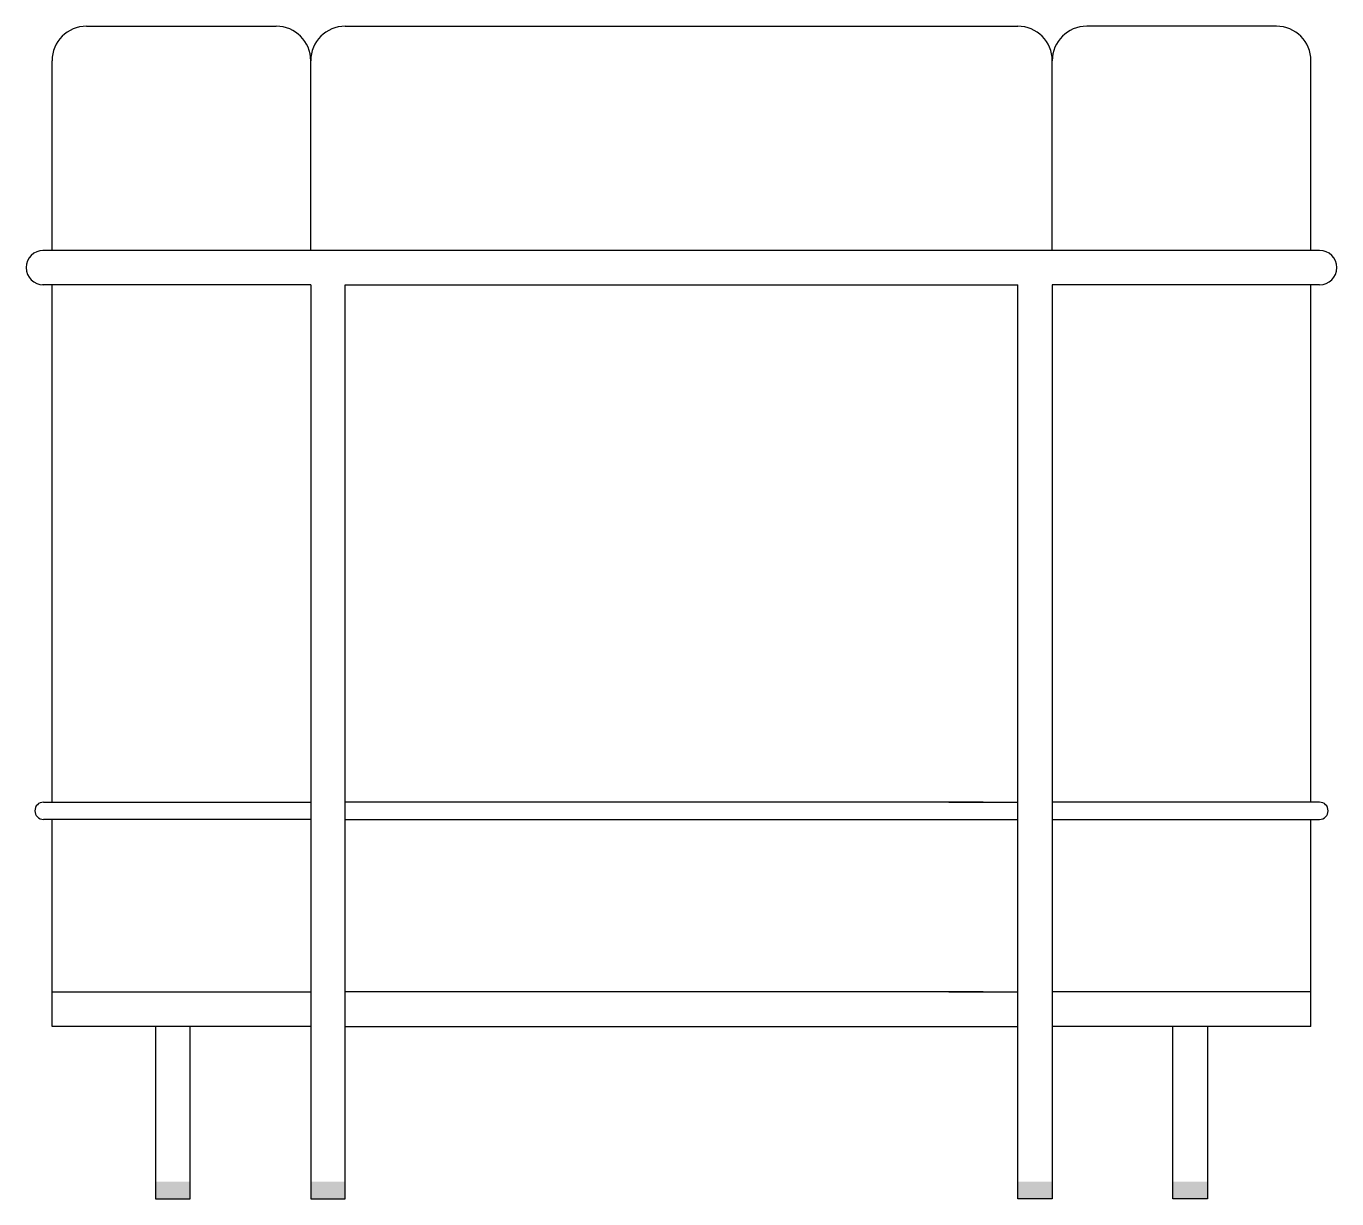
# Model space of a CAD drawing. Extents: x -7.5 to 68.5, y 0 to 68.
import ezdxf

# ---------------------------------------------------------------- set-up
doc = ezdxf.new("R2010")
doc.units = 0
doc.header["$LTSCALE"] = 50
doc.header["$MEASUREMENT"] = 0
doc.layers.get('0').update_dxf_attribs({"linetype": 'CONTINUOUS'})

msp = doc.modelspace()

# ---------------------------------------------------------------- linework, layer by layer
at = {"color": 0, "linetype": 'ByBlock'}
for p, q in [((-4, 68), (7, 68)), ((11, 68), (50, 68)), ((49, 68), (50, 68)), ((65, 68), (54, 68)), ((-6, 55), (-6, 66)), ((9, 55), (9, 66)), ((52, 55), (52, 66)), ((67, 55), (67, 66)), ((67.5, 55), (-6.535, 55)), ((9, 53), (-6.561, 53)), ((-6, 23), (-6, 53)), ((9, 53), (9, 0)), ((11, 0), (11, 53)), ((11, 53), (50, 53)), ((50, 0), (50, 53)), ((52, 53), (52, 0)), ((67.5, 53), (52, 53)), ((67, 23), (67, 53)), ((-6.5, 23), (9, 23)), ((48, 23), (11, 23)), ((46, 23), (50, 23)), ((67.5, 23), (52, 23)), ((9, 22), (-6.5, 22)), ((-6, 10), (-6, 22)), ((11, 22), (50, 22)), ((52, 22), (67.5, 22)), ((67, 10), (67, 22)), ((-6, 12), (9, 12)), ((48, 12), (11, 12)), ((46, 12), (50, 12)), ((67, 12), (52, 12)), ((9, 10), (-6, 10)), ((0, 10), (0, 0)), ((2, 0), (2, 10)), ((11, 10), (50, 10)), ((67, 10), (52, 10)), ((59, 0), (59, 10)), ((61, 10), (61, 0)), ((0, 0), (2, 0)), ((9, 0), (11, 0)), ((52, 0), (50, 0)), ((61, 0), (59, 0))]:
    msp.add_line(p, q, dxfattribs=at)
for centre, radius, start, end in [((-4, 66), 2, 90, 180), ((7, 66), 2, 0, 90), ((11, 66), 2, 90, 180), ((50, 66), 2, 0, 90), ((54, 66), 2, 90, 180), ((65, 66), 2, 0, 90), ((-6.5, 54), 1, 90, 270), ((67.5, 54), 1, 270, 90), ((-6.5, 22.5), 0.5, 90, 270), ((67.5, 22.5), 0.5, 270, 90)]:
    msp.add_arc(centre, radius, start, end, dxfattribs=at)
for points in [[(0, 0), (2, 0), (0, 1), (2, 1)], [(9, 0), (11, 0), (9, 1), (11, 1)], [(52, 0), (50, 0), (52, 1), (50, 1)], [(61, 0), (59, 0), (61, 1), (59, 1)]]:
    msp.add_solid(points, dxfattribs=at)

doc.saveas('drawing.dxf')
